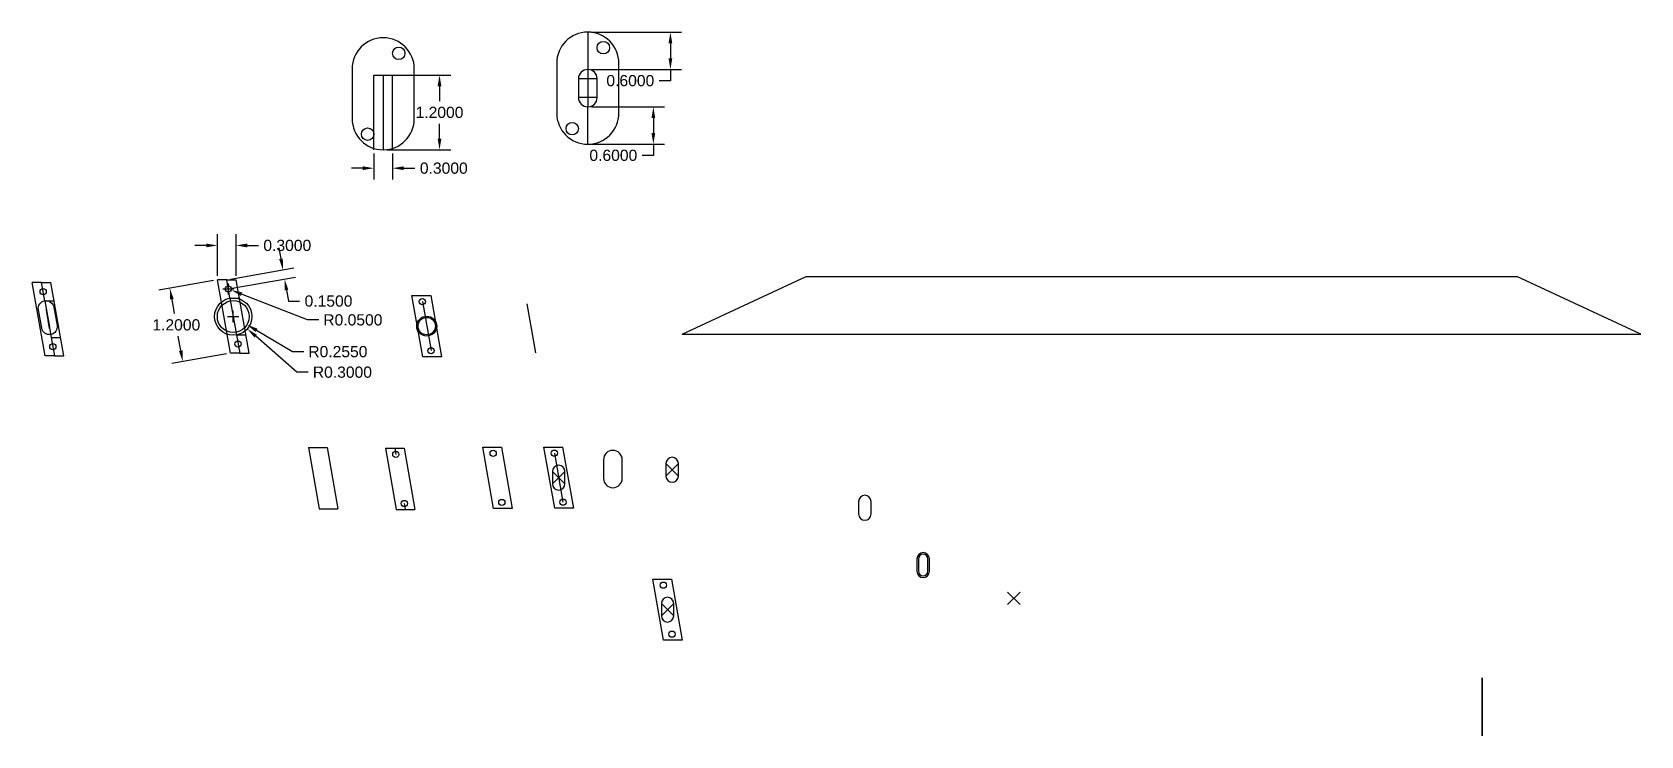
# Model space of a CAD drawing. Header units: inches. Extents: x 21 to 46.8, y 7 to 18.3.
import ezdxf

# ---------------------------------------------------------------- set-up
doc = ezdxf.new("R2010")
doc.units = ezdxf.units.IN
doc.header["$MEASUREMENT"] = 0
doc.layers.add('adnotatii', color=130, linetype='Continuous', plot=False)
for name, color, linetype in [('Layer1', 7, 'Continuous'), ('Layer2', 4, 'Continuous'), ('picioare', 7, 'Continuous')]:
    doc.layers.add(name, color=color, linetype=linetype)
doc.styles.get("Standard").update_dxf_attribs({"font": 'arial.ttf'})
doc.dimstyles.get("Standard").update_dxf_attribs({"dimtxt": 0.18, "dimasz": 0.18, "dimexe": 0.18, "dimexo": 0.0625, "dimgap": 0.09, "dimtad": 0, "dimtih": 1, "dimtoh": 1, "dimdec": 4, "dimzin": 0, "dimdsep": 46, "dimtxsty": 'Standard', "dimcen": 0.09, "dimadec": 0, "dimazin": 0, "dimtfac": 1, "dimtdec": 4, "dimtofl": 0, "dimtmove": 0, "dimatfit": 3, "dimfxl": 1, "dimtolj": 1, "dimtzin": 0, "dimarcsym": 0})

# ---------------------------------------------------------------- blocks, each defined once
blk = doc.blocks.new('*D13')
at = {"layer": 'adnotatii', "color": 0, "lineweight": -2, "transparency": 16777216}
for p, q in [((26.698, 17.653), (27.72, 17.653)), ((27.54, 17.473), (27.54, 17.235)), ((27.54, 16.633), (27.54, 16.871)), ((26.698, 16.453), (27.72, 16.453))]:
    blk.add_line(p, q, dxfattribs=at)
at = {"layer": 'adnotatii', "color": 0, "transparency": 16777216}
for points in [[(27.51, 17.473), (27.57, 17.473), (27.54, 17.653)], [(27.51, 16.633), (27.57, 16.633), (27.54, 16.453)]]:
    blk.add_solid(points, dxfattribs=at)
at = {"layer": 'Defpoints', "color": 0, "transparency": 16777216}
for p in [(26.635, 17.653), (26.635, 16.453), (27.54, 16.453)]:
    blk.add_point(p, dxfattribs=at)
at = {"layer": 'adnotatii', "color": 0, "transparency": 16777216, "insert": (27.54, 17.053), "char_height": 0.18, "attachment_point": 5}
blk.add_mtext('\\A1;1.2000', dxfattribs=at)
blk = doc.blocks.new('*D14')
at = {"layer": 'adnotatii', "color": 0, "lineweight": -2, "transparency": 16777216}
for p, q in [((26.485, 16.391), (26.485, 15.977)), ((26.785, 16.391), (26.785, 15.977)), ((26.305, 16.157), (26.125, 16.157)), ((26.965, 16.157), (27.145, 16.157))]:
    blk.add_line(p, q, dxfattribs=at)
at = {"layer": 'adnotatii', "color": 0, "transparency": 16777216}
for points in [[(26.305, 16.187), (26.305, 16.127), (26.485, 16.157)], [(26.965, 16.187), (26.965, 16.127), (26.785, 16.157)]]:
    blk.add_solid(points, dxfattribs=at)
at = {"layer": 'Defpoints', "color": 0, "transparency": 16777216}
for p in [(26.485, 16.453), (26.785, 16.453), (26.785, 16.157)]:
    blk.add_point(p, dxfattribs=at)
at = {"layer": 'adnotatii', "color": 0, "transparency": 16777216, "insert": (27.609, 16.157), "char_height": 0.18, "attachment_point": 5}
blk.add_mtext('\\A1;0.3000', dxfattribs=at)
blk = doc.blocks.new('*D15')
at = {"layer": 'adnotatii', "color": 0, "lineweight": -2, "transparency": 16777216}
for p, q in [((29.984, 18.343), (31.429, 18.343)), ((31.249, 18.163), (31.249, 17.923)), ((29.984, 17.743), (31.429, 17.743)), ((31.249, 17.743), (31.249, 17.563)), ((31.249, 17.563), (31.069, 17.563))]:
    blk.add_line(p, q, dxfattribs=at)
at = {"layer": 'adnotatii', "color": 0, "transparency": 16777216}
for points in [[(31.219, 18.163), (31.279, 18.163), (31.249, 18.343)], [(31.219, 17.923), (31.279, 17.923), (31.249, 17.743)]]:
    blk.add_solid(points, dxfattribs=at)
at = {"layer": 'Defpoints', "color": 0, "transparency": 16777216}
for p in [(29.922, 18.343), (29.922, 17.743), (31.249, 17.743)]:
    blk.add_point(p, dxfattribs=at)
at = {"layer": 'adnotatii', "color": 0, "transparency": 16777216, "insert": (30.605, 17.563), "char_height": 0.18, "attachment_point": 5}
blk.add_mtext('\\A1;0.6000', dxfattribs=at)
blk = doc.blocks.new('*D16')
at = {"layer": 'adnotatii', "color": 0, "lineweight": -2, "transparency": 16777216}
for p, q in [((29.984, 17.143), (31.155, 17.143)), ((30.975, 16.963), (30.975, 16.723)), ((29.984, 16.543), (31.155, 16.543)), ((30.975, 16.543), (30.975, 16.363)), ((30.975, 16.363), (30.795, 16.363))]:
    blk.add_line(p, q, dxfattribs=at)
at = {"layer": 'adnotatii', "color": 0, "transparency": 16777216}
for points in [[(30.945, 16.963), (31.005, 16.963), (30.975, 17.143)], [(30.945, 16.723), (31.005, 16.723), (30.975, 16.543)]]:
    blk.add_solid(points, dxfattribs=at)
at = {"layer": 'Defpoints', "color": 0, "transparency": 16777216}
for p in [(29.922, 17.143), (29.922, 16.543), (30.975, 16.543)]:
    blk.add_point(p, dxfattribs=at)
at = {"layer": 'adnotatii', "color": 0, "transparency": 16777216, "insert": (30.332, 16.363), "char_height": 0.18, "attachment_point": 5}
blk.add_mtext('\\A1;0.6000', dxfattribs=at)
blk = doc.blocks.new('*D24')
at = {"layer": 'Defpoints', "color": 0, "transparency": 16777216}
for p in [(24.122, 14.365), (24.148, 14.217), (25.051, 14.376)]:
    blk.add_point(p, dxfattribs=at)
at = {"layer": 'Layer2', "color": 0, "lineweight": -2, "transparency": 16777216}
for p, q in [((24.994, 14.701), (24.962, 14.879)), ((24.184, 14.376), (25.202, 14.555)), ((24.21, 14.228), (25.228, 14.408)), ((25.082, 14.199), (25.113, 14.022)), ((25.113, 14.022), (25.293, 14.022))]:
    blk.add_line(p, q, dxfattribs=at)
at = {"layer": 'Layer2', "color": 0, "transparency": 16777216}
for points in [[(25.023, 14.707), (24.964, 14.696), (25.025, 14.524)], [(25.112, 14.204), (25.053, 14.194), (25.051, 14.376)]]:
    blk.add_solid(points, dxfattribs=at)
at = {"layer": 'Layer2', "color": 0, "transparency": 16777216, "insert": (25.757, 14.022), "char_height": 0.18, "attachment_point": 5}
blk.add_mtext('\\A1;0.1500', dxfattribs=at)
blk = doc.blocks.new('*D25')
at = {"layer": 'Defpoints', "color": 0, "transparency": 16777216}
for p in [(24.272, 14.916), (23.972, 14.365), (24.272, 14.365)]:
    blk.add_point(p, dxfattribs=at)
at = {"layer": 'Layer2', "color": 0, "lineweight": -2, "transparency": 16777216}
for p, q in [((23.972, 14.427), (23.972, 15.096)), ((24.272, 14.427), (24.272, 15.096)), ((23.792, 14.916), (23.612, 14.916)), ((24.452, 14.916), (24.632, 14.916))]:
    blk.add_line(p, q, dxfattribs=at)
at = {"layer": 'Layer2', "color": 0, "transparency": 16777216}
for points in [[(23.792, 14.946), (23.792, 14.886), (23.972, 14.916)], [(24.452, 14.946), (24.452, 14.886), (24.272, 14.916)]]:
    blk.add_solid(points, dxfattribs=at)
at = {"layer": 'Layer2', "color": 0, "transparency": 16777216, "insert": (25.095, 14.916), "char_height": 0.18, "attachment_point": 5}
blk.add_mtext('\\A1;0.3000', dxfattribs=at)
blk = doc.blocks.new('*D26')
at = {"layer": 'Defpoints', "color": 0, "transparency": 16777216}
for p in [(23.972, 14.365), (24.18, 13.183), (23.416, 13.048)]:
    blk.add_point(p, dxfattribs=at)
at = {"layer": 'Layer2', "color": 0, "lineweight": -2, "transparency": 16777216}
for p, q in [((23.91, 14.354), (23.03, 14.199)), ((23.239, 14.053), (23.28, 13.821)), ((23.385, 13.226), (23.344, 13.457)), ((24.119, 13.172), (23.239, 13.017))]:
    blk.add_line(p, q, dxfattribs=at)
at = {"layer": 'Layer2', "color": 0, "transparency": 16777216}
for points in [[(23.268, 14.058), (23.209, 14.048), (23.208, 14.23)], [(23.414, 13.231), (23.355, 13.22), (23.416, 13.048)]]:
    blk.add_solid(points, dxfattribs=at)
at = {"layer": 'Layer2', "color": 0, "transparency": 16777216, "insert": (23.312, 13.639), "char_height": 0.18, "attachment_point": 5}
blk.add_mtext('\\A1;1.2000', dxfattribs=at)
blk = doc.blocks.new('*D27')
at = {"layer": 'Defpoints', "color": 0, "transparency": 16777216}
for p in [(24.148, 14.217), (24.195, 14.199)]:
    blk.add_point(p, dxfattribs=at)
at = {"layer": 'Layer2', "color": 0, "lineweight": -2, "transparency": 16777216}
for p, q in [((24.058, 14.217), (24.238, 14.217)), ((24.148, 14.127), (24.148, 14.307)), ((25.419, 13.719), (24.362, 14.133)), ((25.599, 13.719), (25.419, 13.719))]:
    blk.add_line(p, q, dxfattribs=at)
at = {"layer": 'Layer2', "color": 0, "transparency": 16777216}
blk.add_solid([(24.373, 14.161), (24.351, 14.105), (24.195, 14.199)], dxfattribs=at)
at = {"layer": 'Layer2', "color": 0, "transparency": 16777216, "insert": (26.148, 13.719), "char_height": 0.18, "attachment_point": 5}
blk.add_mtext('\\A1;R0.0500', dxfattribs=at)
blk = doc.blocks.new('*D28')
at = {"layer": 'Defpoints', "color": 0, "transparency": 16777216}
for p in [(24.226, 13.774), (24.446, 13.644)]:
    blk.add_point(p, dxfattribs=at)
at = {"layer": 'Layer2', "color": 0, "lineweight": -2, "transparency": 16777216}
for p, q in [((24.136, 13.774), (24.316, 13.774)), ((24.226, 13.684), (24.226, 13.864)), ((25.178, 13.209), (24.6, 13.552)), ((25.358, 13.209), (25.178, 13.209))]:
    blk.add_line(p, q, dxfattribs=at)
at = {"layer": 'Layer2', "color": 0, "transparency": 16777216}
blk.add_solid([(24.616, 13.578), (24.585, 13.526), (24.446, 13.644)], dxfattribs=at)
at = {"layer": 'Layer2', "color": 0, "transparency": 16777216, "insert": (25.907, 13.209), "char_height": 0.18, "attachment_point": 5}
blk.add_mtext('\\A1;R0.2550', dxfattribs=at)
blk = doc.blocks.new('*D29')
at = {"layer": 'Defpoints', "color": 0, "transparency": 16777216}
for p in [(24.226, 13.774), (24.452, 13.577)]:
    blk.add_point(p, dxfattribs=at)
at = {"layer": 'Layer2', "color": 0, "lineweight": -2, "transparency": 16777216}
for p, q in [((24.136, 13.774), (24.316, 13.774)), ((24.226, 13.684), (24.226, 13.864)), ((25.25, 12.879), (24.588, 13.458)), ((25.43, 12.879), (25.25, 12.879))]:
    blk.add_line(p, q, dxfattribs=at)
at = {"layer": 'Layer2', "color": 0, "transparency": 16777216}
blk.add_solid([(24.607, 13.481), (24.568, 13.436), (24.452, 13.577)], dxfattribs=at)
at = {"layer": 'Layer2', "color": 0, "transparency": 16777216, "insert": (25.98, 12.879), "char_height": 0.18, "attachment_point": 5}
blk.add_mtext('\\A1;R0.3000', dxfattribs=at)

msp = doc.modelspace()

# ---------------------------------------------------------------- linework, layer by layer
for p, q in [((31.43686, 13.48966), (33.43074, 14.41942)), ((33.43074, 14.41942), (44.84298, 14.41942)), ((46.83686, 13.48966), (44.84298, 14.41942)), ((27.26537, 14.0137), (27.40429, 13.22586)), ((28.94226, 13.9798), (29.08118, 13.19196)), ((31.43686, 13.48966), (46.83686, 13.48966)), ((25.43568, 11.66719), (25.60933, 10.68238)), ((25.43568, 11.66719), (25.73568, 11.66719)), ((25.73568, 11.66719), (25.90933, 10.68238)), ((26.67049, 11.65631), (26.84414, 10.6715)), ((26.67049, 11.65631), (26.97049, 11.65631)), ((26.67049, 11.65631), (26.82049, 11.65631)), ((26.82049, 11.65631), (26.83786, 11.55782)), ((26.97049, 11.65631), (27.14414, 10.6715)), ((29.38454, 11.57909), (29.52346, 10.79124)), ((31.17814, 11.41174), (31.17814, 11.21174)), ((31.17814, 11.41174), (31.37814, 11.21174)), ((31.17814, 11.21174), (31.37814, 11.41174)), ((31.37814, 11.21174), (31.37814, 11.41174)), ((29.354, 11.28516), (29.354, 11.08516)), ((29.354, 11.28516), (29.554, 11.08516)), ((29.354, 11.08516), (29.554, 11.28516)), ((29.554, 11.08516), (29.554, 11.28516)), ((25.60933, 10.68238), (25.90933, 10.68238)), ((26.84414, 10.6715), (27.14414, 10.6715)), ((26.99414, 10.6715), (26.97677, 10.76998)), ((36.86597, 9.34506), (36.66597, 9.14506)), ((36.66597, 9.34506), (36.86597, 9.14506)), ((31.10342, 9.16404), (31.10342, 8.96404)), ((31.10342, 9.16404), (31.30342, 8.96404)), ((31.10342, 8.96404), (31.30342, 9.16404)), ((31.30342, 8.96404), (31.30342, 9.16404))]:
    msp.add_line(p, q)
for points in [[(27.09801, 14.11218), (27.39801, 14.11218), (27.57166, 13.12737), (27.27166, 13.12737)], [(28.23447, 11.67312), (28.53447, 11.67312), (28.70812, 10.68831), (28.40812, 10.68831)], [(29.21717, 11.67757), (29.51717, 11.67757), (29.69082, 10.69276), (29.39082, 10.69276)], [(30.96659, 9.55645), (31.26659, 9.55645), (31.44024, 8.57164), (31.14024, 8.57164)]]:
    msp.add_lwpolyline(points, close=True)
for points in [[(30.17463, 11.47361), (30.17463, 11.17361, 1), (30.47463, 11.17361), (30.47463, 11.47361, 1)], [(34.27222, 10.80231), (34.27222, 10.60231, 1), (34.47222, 10.60231), (34.47222, 10.80231, 1)], [(35.20868, 9.88067), (35.20868, 9.68067, 1), (35.40868, 9.68067), (35.40868, 9.88067, 1)], [(35.23368, 9.88067), (35.23368, 9.68067, 1), (35.38368, 9.68067), (35.38368, 9.88067, 1)]]:
    msp.add_lwpolyline(points, format="xyb", close=True)
at = {"extrusion": (-1, 0, 6.12323e-17), "elevation": -44.28747}
msp.add_lwpolyline([(-7.03714, 15.4), (-7.68583, 14.00889, 0.10951781), (-7.9669, 12.74104), (-7.9669, 2.65896, 0.10951781), (-7.68583, 1.39111), (-7.03714, 0)], format="xyb", dxfattribs=at)
for centre, radius in [((27.26537, 14.0137), 0.05), ((27.33483, 13.61978), 0.16), ((27.33483, 13.61978), 0.14), ((27.40429, 13.22586), 0.05), ((29.38454, 11.57909), 0.05), ((26.83786, 11.55782), 0.05), ((28.40183, 11.57464), 0.05), ((26.97677, 10.76998), 0.05), ((28.54075, 10.78679), 0.05), ((29.52346, 10.79124), 0.05), ((31.13396, 9.45796), 0.05), ((31.27288, 8.67012), 0.05)]:
    msp.add_circle(centre, radius)
for centre, start, end in [((29.454, 11.28516), 0, 180), ((31.27814, 11.41174), 0, 180), ((31.27814, 11.21174), 180, 0), ((29.454, 11.08516), 180, 0), ((31.20342, 9.16404), 0, 180), ((31.20342, 8.96404), 180, 0)]:
    msp.add_arc(centre, 0.1, start, end)
at = {"layer": 'adnotatii'}
for p, q in [((29.92198, 18.34271), (29.92198, 17.74271)), ((26.48533, 16.45305), (26.48533, 17.65305)), ((26.48533, 17.65305), (26.78533, 17.65305)), ((26.63533, 17.65305), (26.63533, 16.45305)), ((26.78533, 16.45305), (26.78533, 17.65305)), ((29.77198, 17.59271), (29.77198, 17.29271)), ((30.07198, 17.59271), (29.77198, 17.59271)), ((29.92198, 17.74271), (29.92198, 17.14271)), ((30.07198, 17.29271), (30.07198, 17.59271)), ((30.07198, 17.29271), (29.77198, 17.29271)), ((29.92198, 16.54271), (29.92198, 17.14271))]:
    msp.add_line(p, q, dxfattribs=at)
for centre, start, end in [((29.92198, 17.59271), 0, 180), ((29.92198, 17.29271), 180, 0)]:
    msp.add_arc(centre, 0.15, start, end, dxfattribs=at)
at = {"layer": 'Defpoints'}
for centre in [(21.17299, 14.17511), (21.32928, 13.28878)]:
    msp.add_circle(centre, 0.05, dxfattribs=at)
at = {"layer": 'Layer1'}
for p, q in [((21.14695, 14.32283), (20.99695, 14.32283)), ((21.20532, 13.14106), (20.99695, 14.32283)), ((21.19904, 14.02739), (21.14695, 14.32283)), ((21.14695, 14.32283), (21.29695, 14.32283)), ((21.50532, 13.14106), (21.29695, 14.32283)), ((24.12202, 14.3649), (23.97202, 14.3649)), ((24.1804, 13.18314), (23.97202, 14.3649)), ((24.17411, 14.06946), (24.12202, 14.3649)), ((24.12202, 14.3649), (24.27202, 14.3649)), ((24.4804, 13.18314), (24.27202, 14.3649)), ((21.19904, 14.02739), (21.30323, 13.4365)), ((21.19904, 14.02739), (21.34904, 14.02739)), ((24.17411, 14.06946), (24.32411, 14.06946)), ((24.17411, 14.06946), (24.2783, 13.47858)), ((21.27718, 13.58423), (21.22509, 13.87967)), ((24.2783, 13.47858), (24.3304, 13.18314)), ((24.2783, 13.47858), (24.4283, 13.47858)), ((21.30323, 13.4365), (21.35532, 13.14106)), ((21.30323, 13.4365), (21.45323, 13.4365)), ((24.3304, 13.18314), (24.1804, 13.18314)), ((24.3304, 13.18314), (24.4804, 13.18314)), ((21.35532, 13.14106), (21.20532, 13.14106)), ((21.35532, 13.14106), (21.50532, 13.14106))]:
    msp.add_line(p, q, dxfattribs=at)
at = {"layer": 'Layer1', "extrusion": (-1.20604e-16, -2.12658e-17, -1)}
for p, q in [((21.14974, 13.58714), (21.09765, 13.88258)), ((21.22075, 13.90429), (21.27284, 13.60885)), ((21.34385, 13.92599), (21.39594, 13.63055))]:
    msp.add_line(p, q, dxfattribs=at)
at = {"layer": 'Layer1'}
for centre, radius in [((24.14807, 14.21718), 0.05), ((24.22621, 13.77402), 0.3), ((24.22621, 13.77402), 0.255), ((24.30435, 13.33086), 0.05)]:
    msp.add_circle(centre, radius, dxfattribs=at)
at = {"layer": 'Layer1', "extrusion": (-1.20604e-16, -2.12658e-17, -1)}
for centre, start, end in [((-21.22075, 13.90429), 350, 170), ((-21.27284, 13.60885), 170, 350)]:
    msp.add_arc(centre, 0.125, start, end, dxfattribs=at)
at = {"layer": 'picioare'}
for points in [[(26.13533, 17.75305), (26.13533, 16.95305, 1), (27.13533, 16.95305), (27.13533, 17.75305, 1)], [(29.42198, 17.84271), (29.42198, 17.04271, 1), (30.42198, 17.04271), (30.42198, 17.84271, 1)]]:
    msp.add_lwpolyline(points, format="xyb", close=True, dxfattribs=at)
for centre in [(26.88533, 18.00305), (30.17198, 18.09271), (26.38533, 16.70305), (29.67198, 16.79271)]:
    msp.add_circle(centre, 0.1, dxfattribs=at)

# ---------------------------------------------------------------- dimensions: what is measured, and where the dimension line sits
at = {"layer": 'adnotatii'}
for base, p1, p2, picture, middle in [((31.24877, 17.74271), (29.92198, 18.34271), (29.92198, 17.74271), '*D15', (30.60545, 17.56271)), ((27.54003, 16.45305), (26.63533, 17.65305), (26.63533, 16.45305), '*D13', (27.54003, 17.05305)), ((30.9755, 16.54271), (29.92198, 17.14271), (29.92198, 16.54271), '*D16', (30.33218, 16.36271))]:
    dim = msp.add_linear_dim(base=base, p1=p1, p2=p2, angle=90, dimstyle='Standard', dxfattribs=at)
    dim.commit()
    dim.dimension.update_dxf_attribs({"geometry": picture, "text_midpoint": middle})
dim = msp.add_linear_dim(base=(26.78533, 16.15663), p1=(26.48533, 16.45305), p2=(26.78533, 16.45305), dimstyle='Standard', dxfattribs=at)
dim.commit()
dim.dimension.update_dxf_attribs({"geometry": '*D14', "text_midpoint": (27.60866, 16.15663)})
at = {"layer": 'Layer2'}
dim = msp.add_linear_dim(base=(24.27202, 14.91556), p1=(23.97202, 14.3649), p2=(24.27202, 14.3649), dimstyle='Standard', dxfattribs=at)
dim.commit()
dim.dimension.update_dxf_attribs({"geometry": '*D25', "text_midpoint": (25.09534, 14.91556)})
for p1, p2, distance, picture, middle in [((24.12202, 14.3649), (24.14807, 14.21718), 0.91682, '*D24', (25.75679, 14.02186)), ((23.97202, 14.3649), (24.1804, 13.18314), -0.77612, '*D26', (23.31188, 13.63925))]:
    dim = msp.add_aligned_dim(p1=p1, p2=p2, distance=distance, dimstyle='Standard', dxfattribs=at)
    dim.commit()
    dim.dimension.update_dxf_attribs({"geometry": picture, "text_midpoint": middle})
for center, mpoint, picture, middle in [((24.14807, 14.21718), (24.19462, 14.19894), '*D27', (26.14847, 13.71901)), ((24.22621, 13.77402), (24.44551, 13.6439), '*D28', (25.90726, 13.20943)), ((24.22621, 13.77402), (24.45207, 13.57657), '*D29', (25.97962, 12.87889))]:
    dim = msp.add_radius_dim(center=center, mpoint=mpoint, dimstyle='Standard', dxfattribs=at)
    dim.commit()
    dim.dimension.update_dxf_attribs({"geometry": picture, "text_midpoint": middle, "dimtype": 164})

doc.saveas('drawing.dxf')
